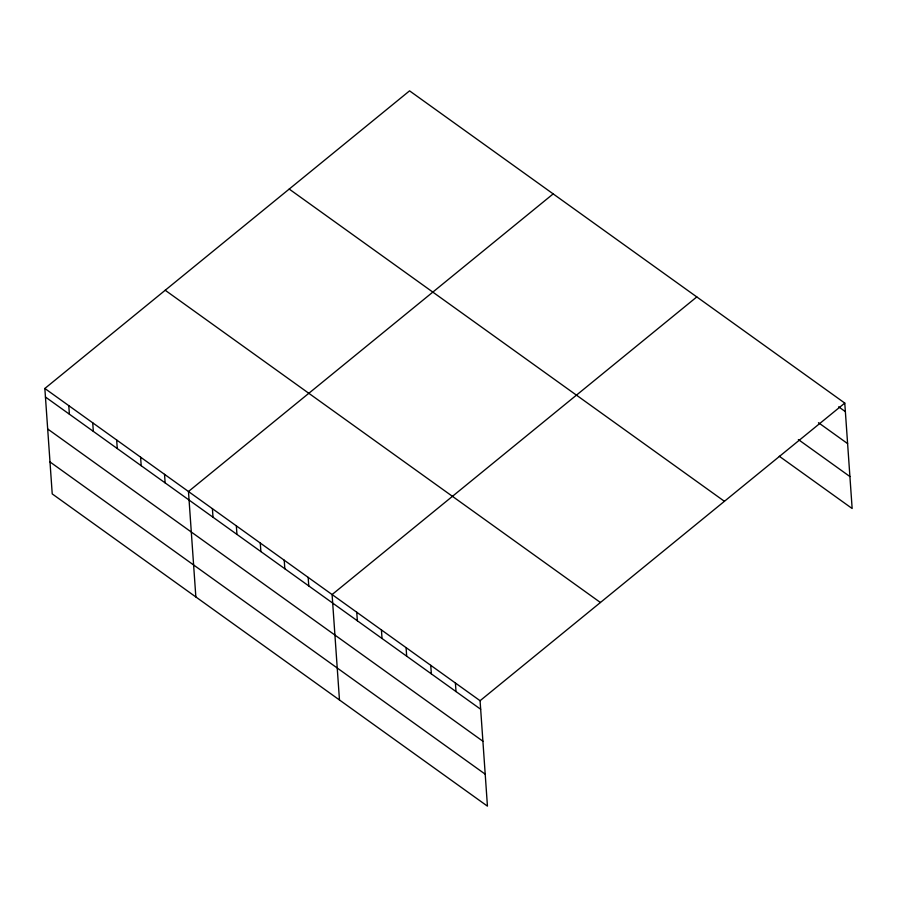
<?xml version="1.0" encoding="UTF-8"?>
<svg xmlns="http://www.w3.org/2000/svg" width="897" height="897" viewBox="0 0 897 897"><rect width="100%" height="100%" fill="white"/><g stroke="black" fill="none" stroke-linecap="round" stroke-linejoin="round"><path stroke-width="1.35" d="M44.85 388.479L480.074 700.714L487.441 806.145L52.228 493.911L44.85 388.479L409.559 90.855L844.772 403.089L852.15 508.521L779.28 456.248M553.18 193.898L188.471 491.511L195.849 596.942M696.801 296.929L332.092 594.554L339.47 699.985M480.074 700.714L844.772 403.089M838.65 406.812L845.378 411.645M818.468 422.7L847.609 443.611M798.352 439.564L849.919 476.554M289.204 189.065L724.428 501.311M165.205 290.258L600.429 602.504M45.444 397.023L480.669 709.258M47.687 428.99L482.911 741.236M49.985 461.933L485.21 774.178M455.407 683.021L456.012 691.565M430.751 665.327L431.345 673.871M406.083 647.634L406.677 656.178M381.427 629.941L382.021 638.485M356.759 612.247L357.354 620.791M308.164 577.376L308.759 585.932M284.226 560.21L284.82 568.754M260.287 543.033L260.881 551.577M236.348 525.855L236.943 534.41M212.41 508.689L213.004 517.233M164.532 474.345L165.138 482.889M140.594 457.167L141.199 465.711M116.666 439.99L117.26 448.545M92.727 422.823L93.322 431.367M68.789 405.646L69.383 414.19"/></g></svg>
